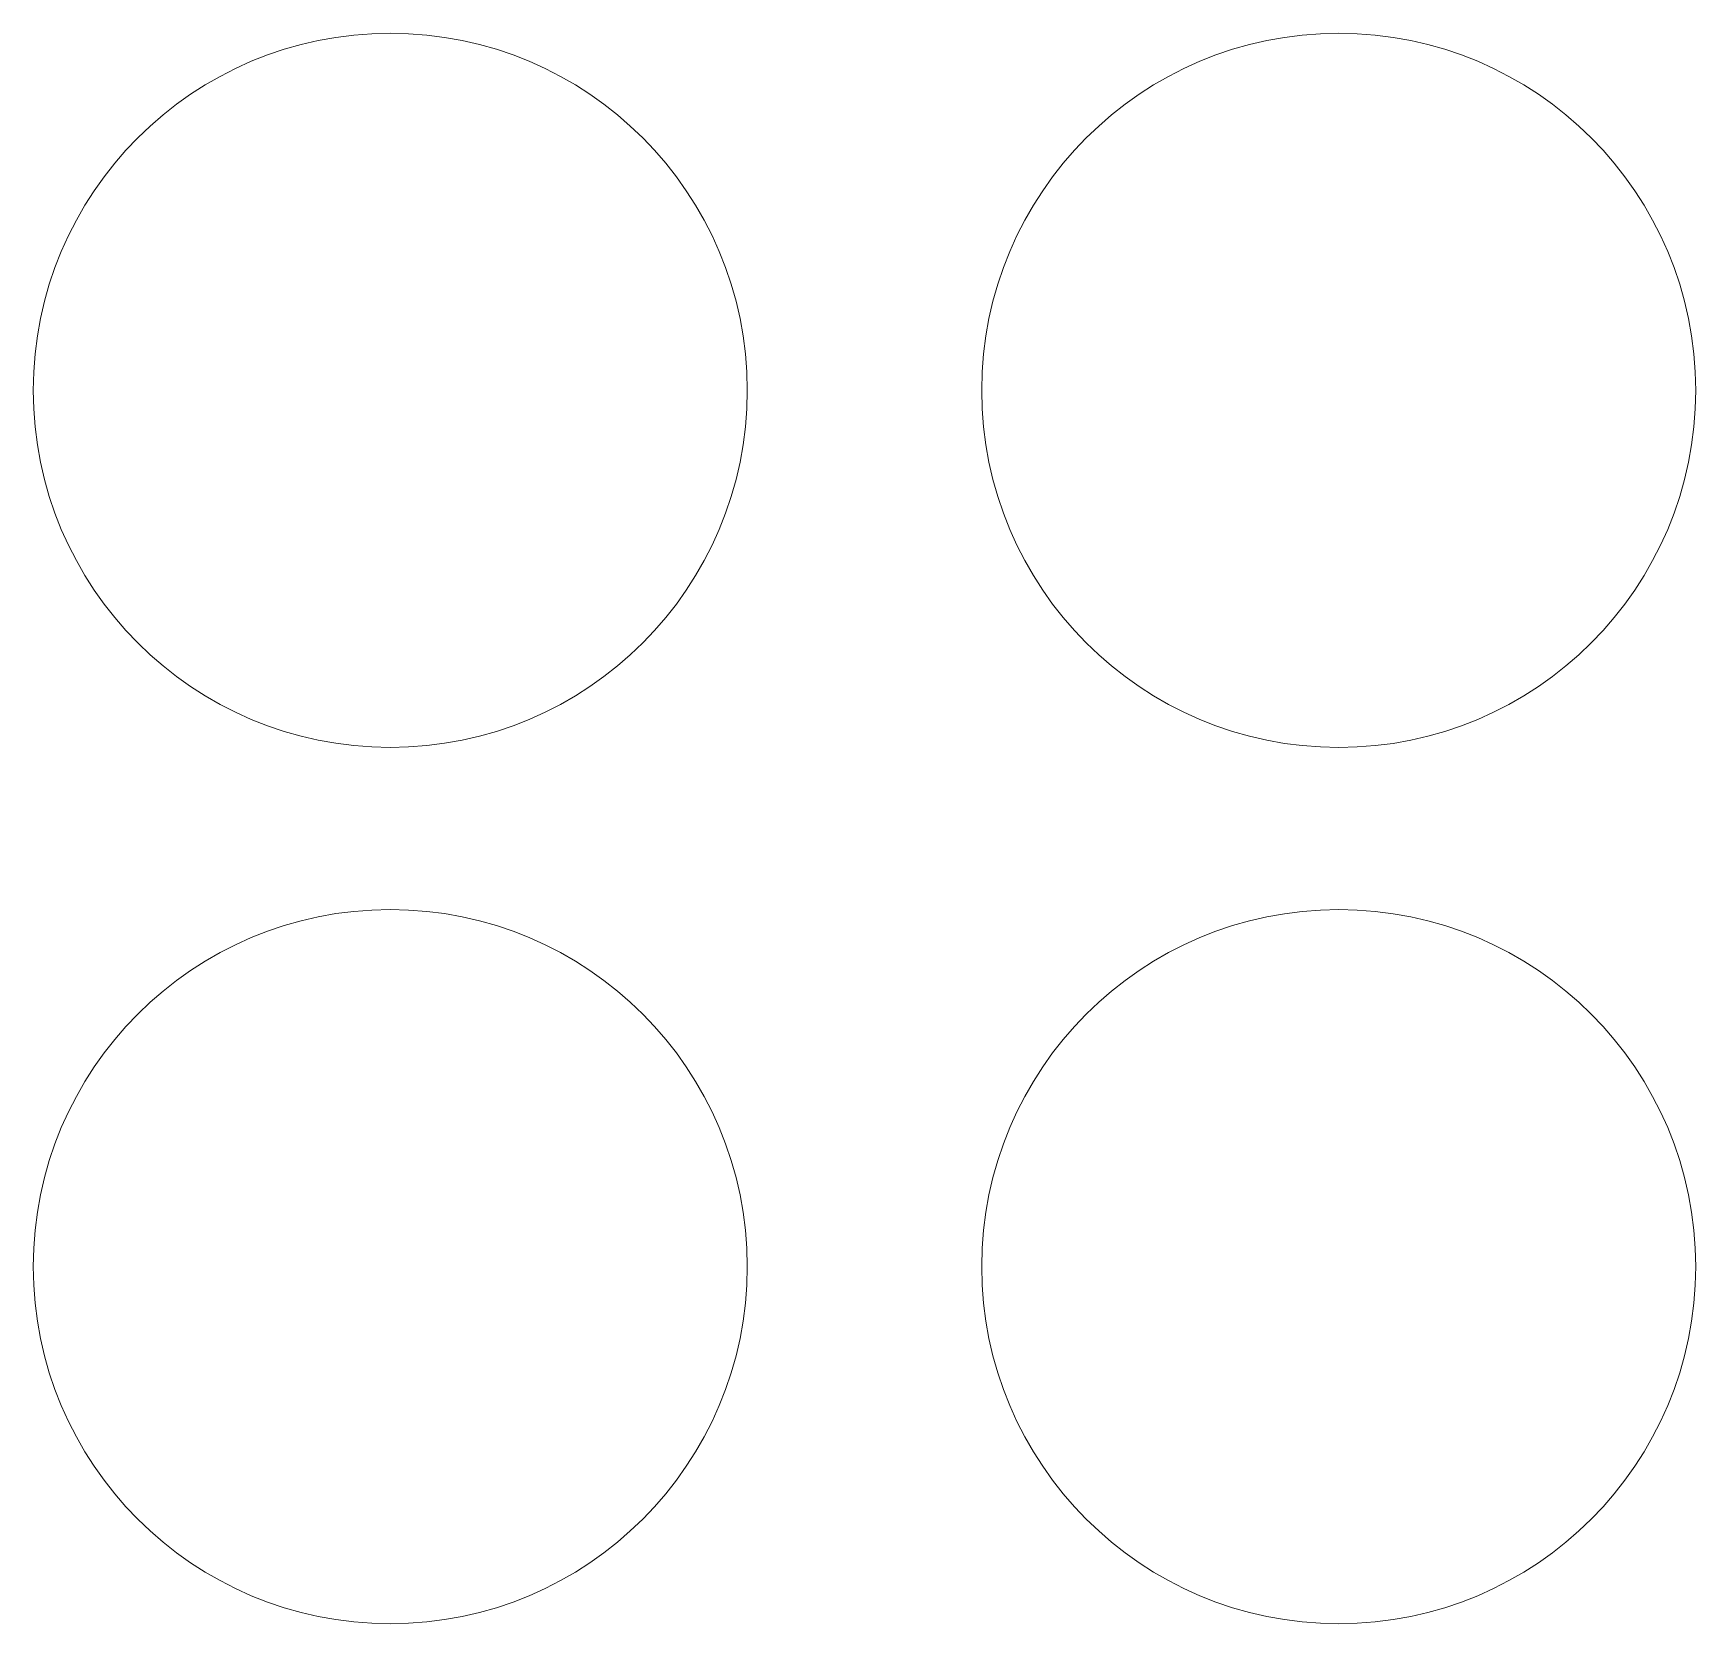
# Model space of a CAD drawing. Header units: millimetres. Extents: x -2444 to 3336, y -980 to 1690.
# Drawn here: x 35.7 to 172.3, y -598.3 to -467.7 of the extents above; entities that cross this region are included whole.
import ezdxf

# ---------------------------------------------------------------- set-up
doc = ezdxf.new("R2010")
doc.units = ezdxf.units.MM
doc.header["$MEASUREMENT"] = 0
doc.layers.add('Camada 1', color=7, linetype='Continuous')

msp = doc.modelspace()

# ---------------------------------------------------------------- linework, layer by layer
at = {"layer": 'Camada 1', "color": 250, "lineweight": 9}
for points in [[(35.701, -496.979), (35.701, -513.1757), (48.8311, -526.3058), (65.0279, -526.3058), (65.0279, -526.3058), (81.2248, -526.3059), (94.3549, -513.1758), (94.3549, -496.979), (94.3549, -496.979), (94.355, -480.7822), (81.2249, -467.6521), (65.0281, -467.6521), (65.0281, -467.6521), (48.8312, -467.652), (35.701, -480.7821), (35.701, -496.979)], [(35.701, -496.979), (35.701, -513.1757), (48.8311, -526.3058), (65.0279, -526.3058), (65.0279, -526.3058), (81.2248, -526.3059), (94.3549, -513.1758), (94.355, -496.979), (94.355, -496.979), (94.355, -480.7822), (81.2249, -467.6521), (65.0281, -467.6521), (65.0281, -467.6521), (48.8312, -467.652), (35.701, -480.7821), (35.701, -496.979)], [(35.701, -496.979), (35.701, -513.1757), (48.8311, -526.3058), (65.0279, -526.3058), (65.0279, -526.3058), (81.2248, -526.3059), (94.3549, -513.1758), (94.355, -496.979), (94.355, -496.979), (94.355, -480.7822), (81.2249, -467.6521), (65.0281, -467.6521), (65.0281, -467.6521), (48.8312, -467.652), (35.701, -480.7821), (35.701, -496.979)], [(35.701, -496.979), (35.701, -513.1757), (48.8311, -526.3058), (65.0279, -526.3058), (65.0279, -526.3058), (81.2248, -526.3059), (94.3549, -513.1758), (94.355, -496.979), (94.355, -496.979), (94.355, -480.7822), (81.2249, -467.6521), (65.0281, -467.6521), (65.0281, -467.6521), (48.8312, -467.652), (35.701, -480.7821), (35.701, -496.979)], [(35.701, -496.979), (35.701, -513.1757), (48.8311, -526.3058), (65.0279, -526.3058), (65.0279, -526.3058), (81.2248, -526.3059), (94.3549, -513.1758), (94.355, -496.979), (94.355, -496.979), (94.355, -480.7822), (81.2249, -467.6521), (65.0281, -467.6521), (65.0281, -467.6521), (48.8312, -467.652), (35.701, -480.7821), (35.701, -496.979)], [(35.701, -496.979), (35.701, -513.1757), (48.8311, -526.3058), (65.0279, -526.3058), (65.0279, -526.3058), (81.2248, -526.3059), (94.3549, -513.1758), (94.355, -496.979), (94.355, -496.979), (94.355, -480.7822), (81.2249, -467.6521), (65.0281, -467.6521), (65.0281, -467.6521), (48.8312, -467.652), (35.701, -480.7821), (35.701, -496.979)], [(35.701, -496.979), (35.701, -513.1757), (48.8311, -526.3058), (65.0279, -526.3058), (65.0279, -526.3058), (81.2248, -526.3059), (94.3549, -513.1758), (94.355, -496.979), (94.355, -496.979), (94.355, -480.7822), (81.2249, -467.6521), (65.0281, -467.6521), (65.0281, -467.6521), (48.8312, -467.652), (35.701, -480.7821), (35.701, -496.979)], [(35.701, -496.979), (35.701, -513.1757), (48.8311, -526.3058), (65.0279, -526.3058), (65.0279, -526.3058), (81.2248, -526.3059), (94.3549, -513.1758), (94.355, -496.979), (94.355, -496.979), (94.355, -480.7822), (81.2249, -467.6521), (65.0281, -467.6521), (65.0281, -467.6521), (48.8312, -467.652), (35.701, -480.7821), (35.701, -496.979)], [(35.701, -496.979), (35.701, -513.1757), (48.8311, -526.3058), (65.0279, -526.3058), (65.0279, -526.3058), (81.2248, -526.3059), (94.3549, -513.1758), (94.355, -496.979), (94.355, -496.979), (94.355, -480.7822), (81.2249, -467.6521), (65.0281, -467.6521), (65.0281, -467.6521), (48.8312, -467.652), (35.701, -480.7821), (35.701, -496.979)], [(35.701, -496.979), (35.701, -513.1757), (48.8311, -526.3058), (65.0279, -526.3058), (65.0279, -526.3058), (81.2248, -526.3059), (94.3549, -513.1758), (94.355, -496.979), (94.355, -496.979), (94.355, -480.7822), (81.2249, -467.6521), (65.0281, -467.6521), (65.0281, -467.6521), (48.8312, -467.652), (35.701, -480.7821), (35.701, -496.979)], [(35.701, -496.979), (35.701, -513.1757), (48.8311, -526.3058), (65.0279, -526.3058), (65.0279, -526.3058), (81.2248, -526.3059), (94.3549, -513.1758), (94.355, -496.979), (94.355, -496.979), (94.355, -480.7822), (81.2249, -467.6521), (65.0281, -467.6521), (65.0281, -467.6521), (48.8312, -467.652), (35.701, -480.7821), (35.701, -496.979)], [(35.701, -496.979), (35.701, -513.1757), (48.8311, -526.3058), (65.0279, -526.3058), (65.0279, -526.3058), (81.2248, -526.3059), (94.3549, -513.1758), (94.355, -496.979), (94.355, -496.979), (94.355, -480.7822), (81.2249, -467.6521), (65.0281, -467.6521), (65.0281, -467.6521), (48.8312, -467.652), (35.701, -480.7821), (35.701, -496.979)], [(35.701, -496.979), (35.701, -513.1757), (48.8311, -526.3058), (65.0279, -526.3058), (65.0279, -526.3058), (81.2248, -526.3059), (94.3549, -513.1758), (94.355, -496.979), (94.355, -496.979), (94.355, -480.7822), (81.2249, -467.6521), (65.0281, -467.6521), (65.0281, -467.6521), (48.8312, -467.652), (35.701, -480.7821), (35.701, -496.979)], [(35.701, -496.979), (35.701, -513.1757), (48.8311, -526.3058), (65.0279, -526.3058), (65.0279, -526.3058), (81.2248, -526.3059), (94.3549, -513.1758), (94.355, -496.979), (94.355, -496.979), (94.355, -480.7822), (81.2249, -467.6521), (65.0281, -467.6521), (65.0281, -467.6521), (48.8312, -467.652), (35.701, -480.7821), (35.701, -496.979)], [(35.701, -496.979), (35.701, -513.1757), (48.8311, -526.3058), (65.0279, -526.3058), (65.0279, -526.3058), (81.2248, -526.3059), (94.3549, -513.1758), (94.355, -496.979), (94.355, -496.979), (94.355, -480.7822), (81.2249, -467.6521), (65.0281, -467.6521), (65.0281, -467.6521), (48.8312, -467.652), (35.701, -480.7821), (35.701, -496.979)], [(35.701, -496.979), (35.701, -513.1757), (48.8311, -526.3058), (65.0279, -526.3058), (65.0279, -526.3058), (81.2248, -526.3059), (94.3549, -513.1758), (94.355, -496.979), (94.355, -496.979), (94.355, -480.7822), (81.2249, -467.6521), (65.0281, -467.6521), (65.0281, -467.6521), (48.8312, -467.652), (35.701, -480.7821), (35.701, -496.979)], [(35.701, -496.979), (35.701, -513.1757), (48.8311, -526.3058), (65.0279, -526.3058), (65.0279, -526.3058), (81.2248, -526.3059), (94.3549, -513.1758), (94.355, -496.979), (94.355, -496.979), (94.355, -480.7822), (81.2249, -467.6521), (65.0281, -467.6521), (65.0281, -467.6521), (48.8312, -467.652), (35.701, -480.7821), (35.701, -496.979)], [(35.701, -496.979), (35.701, -513.1757), (48.8311, -526.3058), (65.0279, -526.3058), (65.0279, -526.3058), (81.2248, -526.3059), (94.3549, -513.1758), (94.355, -496.979), (94.355, -496.979), (94.355, -480.7822), (81.2249, -467.6521), (65.0281, -467.6521), (65.0281, -467.6521), (48.8312, -467.652), (35.701, -480.7821), (35.701, -496.979)], [(35.701, -496.979), (35.701, -513.1757), (48.8311, -526.3058), (65.0279, -526.3058), (65.0279, -526.3058), (81.2248, -526.3059), (94.3549, -513.1758), (94.355, -496.979), (94.355, -496.979), (94.355, -480.7822), (81.2249, -467.6521), (65.0281, -467.6521), (65.0281, -467.6521), (48.8312, -467.652), (35.701, -480.7821), (35.701, -496.979)], [(35.701, -496.979), (35.701, -513.1757), (48.8311, -526.3058), (65.0279, -526.3058), (65.0279, -526.3058), (81.2248, -526.3059), (94.3549, -513.1758), (94.355, -496.979), (94.355, -496.979), (94.355, -480.7822), (81.2249, -467.6521), (65.0281, -467.6521), (65.0281, -467.6521), (48.8312, -467.652), (35.701, -480.7821), (35.701, -496.979)], [(35.701, -496.979), (35.701, -513.1757), (48.8311, -526.3058), (65.0279, -526.3058), (65.0279, -526.3058), (81.2248, -526.3059), (94.3549, -513.1758), (94.355, -496.979), (94.355, -496.979), (94.355, -480.7822), (81.2249, -467.6521), (65.0281, -467.6521), (65.0281, -467.6521), (48.8312, -467.652), (35.701, -480.7821), (35.701, -496.979)], [(113.6168, -496.9791), (113.6168, -513.1758), (126.7469, -526.3059), (142.9437, -526.3059), (142.9437, -526.3059), (159.1406, -526.306), (172.2707, -513.1759), (172.2707, -496.9791), (172.2707, -496.9791), (172.2708, -480.7823), (159.1407, -467.6522), (142.9439, -467.6522), (142.9439, -467.6522), (126.747, -467.6521), (113.6168, -480.7822), (113.6168, -496.9791)], [(113.6168, -496.9791), (113.6168, -513.1758), (126.7469, -526.3059), (142.9437, -526.3059), (142.9437, -526.3059), (159.1406, -526.306), (172.2707, -513.1759), (172.2708, -496.9791), (172.2708, -496.9791), (172.2708, -480.7823), (159.1407, -467.6522), (142.9439, -467.6522), (142.9439, -467.6522), (126.747, -467.6521), (113.6168, -480.7822), (113.6168, -496.9791)], [(113.6168, -496.9791), (113.6168, -513.1758), (126.7469, -526.3059), (142.9437, -526.3059), (142.9437, -526.3059), (159.1406, -526.306), (172.2707, -513.1759), (172.2708, -496.9791), (172.2708, -496.9791), (172.2708, -480.7823), (159.1407, -467.6522), (142.9439, -467.6522), (142.9439, -467.6522), (126.747, -467.6521), (113.6168, -480.7822), (113.6168, -496.9791)], [(113.6168, -496.9791), (113.6168, -513.1758), (126.7469, -526.3059), (142.9437, -526.3059), (142.9437, -526.3059), (159.1406, -526.306), (172.2707, -513.1759), (172.2708, -496.9791), (172.2708, -496.9791), (172.2708, -480.7823), (159.1407, -467.6522), (142.9439, -467.6522), (142.9439, -467.6522), (126.747, -467.6521), (113.6168, -480.7822), (113.6168, -496.9791)], [(113.6168, -496.9791), (113.6168, -513.1758), (126.7469, -526.3059), (142.9437, -526.3059), (142.9437, -526.3059), (159.1406, -526.306), (172.2707, -513.1759), (172.2708, -496.9791), (172.2708, -496.9791), (172.2708, -480.7823), (159.1407, -467.6522), (142.9439, -467.6522), (142.9439, -467.6522), (126.747, -467.6521), (113.6168, -480.7822), (113.6168, -496.9791)], [(113.6168, -496.9791), (113.6168, -513.1758), (126.7469, -526.3059), (142.9437, -526.3059), (142.9437, -526.3059), (159.1406, -526.306), (172.2707, -513.1759), (172.2708, -496.9791), (172.2708, -496.9791), (172.2708, -480.7823), (159.1407, -467.6522), (142.9439, -467.6522), (142.9439, -467.6522), (126.747, -467.6521), (113.6168, -480.7822), (113.6168, -496.9791)], [(113.6168, -496.9791), (113.6168, -513.1758), (126.7469, -526.3059), (142.9437, -526.3059), (142.9437, -526.3059), (159.1406, -526.306), (172.2707, -513.1759), (172.2708, -496.9791), (172.2708, -496.9791), (172.2708, -480.7823), (159.1407, -467.6522), (142.9439, -467.6522), (142.9439, -467.6522), (126.747, -467.6521), (113.6168, -480.7822), (113.6168, -496.9791)], [(113.6168, -496.9791), (113.6168, -513.1758), (126.7469, -526.3059), (142.9437, -526.3059), (142.9437, -526.3059), (159.1406, -526.306), (172.2707, -513.1759), (172.2708, -496.9791), (172.2708, -496.9791), (172.2708, -480.7823), (159.1407, -467.6522), (142.9439, -467.6522), (142.9439, -467.6522), (126.747, -467.6521), (113.6168, -480.7822), (113.6168, -496.9791)], [(113.6168, -496.9791), (113.6168, -513.1758), (126.7469, -526.3059), (142.9437, -526.3059), (142.9437, -526.3059), (159.1406, -526.306), (172.2707, -513.1759), (172.2708, -496.9791), (172.2708, -496.9791), (172.2708, -480.7823), (159.1407, -467.6522), (142.9439, -467.6522), (142.9439, -467.6522), (126.747, -467.6521), (113.6168, -480.7822), (113.6168, -496.9791)], [(113.6168, -496.9791), (113.6168, -513.1758), (126.7469, -526.3059), (142.9437, -526.3059), (142.9437, -526.3059), (159.1406, -526.306), (172.2707, -513.1759), (172.2708, -496.9791), (172.2708, -496.9791), (172.2708, -480.7823), (159.1407, -467.6522), (142.9439, -467.6522), (142.9439, -467.6522), (126.747, -467.6521), (113.6168, -480.7822), (113.6168, -496.9791)], [(113.6168, -496.9791), (113.6168, -513.1758), (126.7469, -526.3059), (142.9437, -526.3059), (142.9437, -526.3059), (159.1406, -526.306), (172.2707, -513.1759), (172.2708, -496.9791), (172.2708, -496.9791), (172.2708, -480.7823), (159.1407, -467.6522), (142.9439, -467.6522), (142.9439, -467.6522), (126.747, -467.6521), (113.6168, -480.7822), (113.6168, -496.9791)], [(113.6168, -496.9791), (113.6168, -513.1758), (126.7469, -526.3059), (142.9437, -526.3059), (142.9437, -526.3059), (159.1406, -526.306), (172.2707, -513.1759), (172.2708, -496.9791), (172.2708, -496.9791), (172.2708, -480.7823), (159.1407, -467.6522), (142.9439, -467.6522), (142.9439, -467.6522), (126.747, -467.6521), (113.6168, -480.7822), (113.6168, -496.9791)], [(113.6168, -496.9791), (113.6168, -513.1758), (126.7469, -526.3059), (142.9437, -526.3059), (142.9437, -526.3059), (159.1406, -526.306), (172.2707, -513.1759), (172.2708, -496.9791), (172.2708, -496.9791), (172.2708, -480.7823), (159.1407, -467.6522), (142.9439, -467.6522), (142.9439, -467.6522), (126.747, -467.6521), (113.6168, -480.7822), (113.6168, -496.9791)], [(113.6168, -496.9791), (113.6168, -513.1758), (126.7469, -526.3059), (142.9437, -526.3059), (142.9437, -526.3059), (159.1406, -526.306), (172.2707, -513.1759), (172.2708, -496.9791), (172.2708, -496.9791), (172.2708, -480.7823), (159.1407, -467.6522), (142.9439, -467.6522), (142.9439, -467.6522), (126.747, -467.6521), (113.6168, -480.7822), (113.6168, -496.9791)], [(113.6168, -496.9791), (113.6168, -513.1758), (126.7469, -526.3059), (142.9437, -526.3059), (142.9437, -526.3059), (159.1406, -526.306), (172.2707, -513.1759), (172.2708, -496.9791), (172.2708, -496.9791), (172.2708, -480.7823), (159.1407, -467.6522), (142.9439, -467.6522), (142.9439, -467.6522), (126.747, -467.6521), (113.6168, -480.7822), (113.6168, -496.9791)], [(113.6168, -496.9791), (113.6168, -513.1758), (126.7469, -526.3059), (142.9437, -526.3059), (142.9437, -526.3059), (159.1406, -526.306), (172.2707, -513.1759), (172.2708, -496.9791), (172.2708, -496.9791), (172.2708, -480.7823), (159.1407, -467.6522), (142.9439, -467.6522), (142.9439, -467.6522), (126.747, -467.6521), (113.6168, -480.7822), (113.6168, -496.9791)], [(113.6168, -496.9791), (113.6168, -513.1758), (126.7469, -526.3059), (142.9437, -526.3059), (142.9437, -526.3059), (159.1406, -526.306), (172.2707, -513.1759), (172.2708, -496.9791), (172.2708, -496.9791), (172.2708, -480.7823), (159.1407, -467.6522), (142.9439, -467.6522), (142.9439, -467.6522), (126.747, -467.6521), (113.6168, -480.7822), (113.6168, -496.9791)], [(113.6168, -496.9791), (113.6168, -513.1758), (126.7469, -526.3059), (142.9437, -526.3059), (142.9437, -526.3059), (159.1406, -526.306), (172.2707, -513.1759), (172.2708, -496.9791), (172.2708, -496.9791), (172.2708, -480.7823), (159.1407, -467.6522), (142.9439, -467.6522), (142.9439, -467.6522), (126.747, -467.6521), (113.6168, -480.7822), (113.6168, -496.9791)], [(113.6168, -496.9791), (113.6168, -513.1758), (126.7469, -526.3059), (142.9437, -526.3059), (142.9437, -526.3059), (159.1406, -526.306), (172.2707, -513.1759), (172.2708, -496.9791), (172.2708, -496.9791), (172.2708, -480.7823), (159.1407, -467.6522), (142.9439, -467.6522), (142.9439, -467.6522), (126.747, -467.6521), (113.6168, -480.7822), (113.6168, -496.9791)], [(113.6168, -496.9791), (113.6168, -513.1758), (126.7469, -526.3059), (142.9437, -526.3059), (142.9437, -526.3059), (159.1406, -526.306), (172.2707, -513.1759), (172.2708, -496.9791), (172.2708, -496.9791), (172.2708, -480.7823), (159.1407, -467.6522), (142.9439, -467.6522), (142.9439, -467.6522), (126.747, -467.6521), (113.6168, -480.7822), (113.6168, -496.9791)], [(113.6168, -496.9791), (113.6168, -513.1758), (126.7469, -526.3059), (142.9437, -526.3059), (142.9437, -526.3059), (159.1406, -526.306), (172.2707, -513.1759), (172.2708, -496.9791), (172.2708, -496.9791), (172.2708, -480.7823), (159.1407, -467.6522), (142.9439, -467.6522), (142.9439, -467.6522), (126.747, -467.6521), (113.6168, -480.7822), (113.6168, -496.9791)], [(35.701, -568.9457), (35.701, -585.1424), (48.8311, -598.2725), (65.0279, -598.2725), (65.0279, -598.2725), (81.2248, -598.2726), (94.3549, -585.1425), (94.3549, -568.9457), (94.3549, -568.9457), (94.355, -552.7489), (81.2249, -539.6188), (65.0281, -539.6188), (65.0281, -539.6188), (48.8312, -539.6187), (35.701, -552.7488), (35.701, -568.9457)], [(35.701, -568.9457), (35.701, -585.1424), (48.8311, -598.2725), (65.0279, -598.2725), (65.0279, -598.2725), (81.2248, -598.2726), (94.3549, -585.1425), (94.355, -568.9457), (94.355, -568.9457), (94.355, -552.7489), (81.2249, -539.6188), (65.0281, -539.6188), (65.0281, -539.6188), (48.8312, -539.6187), (35.701, -552.7488), (35.701, -568.9457)], [(35.701, -568.9457), (35.701, -585.1424), (48.8311, -598.2725), (65.0279, -598.2725), (65.0279, -598.2725), (81.2248, -598.2726), (94.3549, -585.1425), (94.355, -568.9457), (94.355, -568.9457), (94.355, -552.7489), (81.2249, -539.6188), (65.0281, -539.6188), (65.0281, -539.6188), (48.8312, -539.6187), (35.701, -552.7488), (35.701, -568.9457)], [(35.701, -568.9457), (35.701, -585.1424), (48.8311, -598.2725), (65.0279, -598.2725), (65.0279, -598.2725), (81.2248, -598.2726), (94.3549, -585.1425), (94.355, -568.9457), (94.355, -568.9457), (94.355, -552.7489), (81.2249, -539.6188), (65.0281, -539.6188), (65.0281, -539.6188), (48.8312, -539.6187), (35.701, -552.7488), (35.701, -568.9457)], [(35.701, -568.9457), (35.701, -585.1424), (48.8311, -598.2725), (65.0279, -598.2725), (65.0279, -598.2725), (81.2248, -598.2726), (94.3549, -585.1425), (94.355, -568.9457), (94.355, -568.9457), (94.355, -552.7489), (81.2249, -539.6188), (65.0281, -539.6188), (65.0281, -539.6188), (48.8312, -539.6187), (35.701, -552.7488), (35.701, -568.9457)], [(35.701, -568.9457), (35.701, -585.1424), (48.8311, -598.2725), (65.0279, -598.2725), (65.0279, -598.2725), (81.2248, -598.2726), (94.3549, -585.1425), (94.355, -568.9457), (94.355, -568.9457), (94.355, -552.7489), (81.2249, -539.6188), (65.0281, -539.6188), (65.0281, -539.6188), (48.8312, -539.6187), (35.701, -552.7488), (35.701, -568.9457)], [(35.701, -568.9457), (35.701, -585.1424), (48.8311, -598.2725), (65.0279, -598.2725), (65.0279, -598.2725), (81.2248, -598.2726), (94.3549, -585.1425), (94.355, -568.9457), (94.355, -568.9457), (94.355, -552.7489), (81.2249, -539.6188), (65.0281, -539.6188), (65.0281, -539.6188), (48.8312, -539.6187), (35.701, -552.7488), (35.701, -568.9457)], [(35.701, -568.9457), (35.701, -585.1424), (48.8311, -598.2725), (65.0279, -598.2725), (65.0279, -598.2725), (81.2248, -598.2726), (94.3549, -585.1425), (94.355, -568.9457), (94.355, -568.9457), (94.355, -552.7489), (81.2249, -539.6188), (65.0281, -539.6188), (65.0281, -539.6188), (48.8312, -539.6187), (35.701, -552.7488), (35.701, -568.9457)], [(35.701, -568.9457), (35.701, -585.1424), (48.8311, -598.2725), (65.0279, -598.2725), (65.0279, -598.2725), (81.2248, -598.2726), (94.3549, -585.1425), (94.355, -568.9457), (94.355, -568.9457), (94.355, -552.7489), (81.2249, -539.6188), (65.0281, -539.6188), (65.0281, -539.6188), (48.8312, -539.6187), (35.701, -552.7488), (35.701, -568.9457)], [(35.701, -568.9457), (35.701, -585.1424), (48.8311, -598.2725), (65.0279, -598.2725), (65.0279, -598.2725), (81.2248, -598.2726), (94.3549, -585.1425), (94.355, -568.9457), (94.355, -568.9457), (94.355, -552.7489), (81.2249, -539.6188), (65.0281, -539.6188), (65.0281, -539.6188), (48.8312, -539.6187), (35.701, -552.7488), (35.701, -568.9457)], [(35.701, -568.9457), (35.701, -585.1424), (48.8311, -598.2725), (65.0279, -598.2725), (65.0279, -598.2725), (81.2248, -598.2726), (94.3549, -585.1425), (94.355, -568.9457), (94.355, -568.9457), (94.355, -552.7489), (81.2249, -539.6188), (65.0281, -539.6188), (65.0281, -539.6188), (48.8312, -539.6187), (35.701, -552.7488), (35.701, -568.9457)], [(35.701, -568.9457), (35.701, -585.1424), (48.8311, -598.2725), (65.0279, -598.2725), (65.0279, -598.2725), (81.2248, -598.2726), (94.3549, -585.1425), (94.355, -568.9457), (94.355, -568.9457), (94.355, -552.7489), (81.2249, -539.6188), (65.0281, -539.6188), (65.0281, -539.6188), (48.8312, -539.6187), (35.701, -552.7488), (35.701, -568.9457)], [(35.701, -568.9457), (35.701, -585.1424), (48.8311, -598.2725), (65.0279, -598.2725), (65.0279, -598.2725), (81.2248, -598.2726), (94.3549, -585.1425), (94.355, -568.9457), (94.355, -568.9457), (94.355, -552.7489), (81.2249, -539.6188), (65.0281, -539.6188), (65.0281, -539.6188), (48.8312, -539.6187), (35.701, -552.7488), (35.701, -568.9457)], [(35.701, -568.9457), (35.701, -585.1424), (48.8311, -598.2725), (65.0279, -598.2725), (65.0279, -598.2725), (81.2248, -598.2726), (94.3549, -585.1425), (94.355, -568.9457), (94.355, -568.9457), (94.355, -552.7489), (81.2249, -539.6188), (65.0281, -539.6188), (65.0281, -539.6188), (48.8312, -539.6187), (35.701, -552.7488), (35.701, -568.9457)], [(35.701, -568.9457), (35.701, -585.1424), (48.8311, -598.2725), (65.0279, -598.2725), (65.0279, -598.2725), (81.2248, -598.2726), (94.3549, -585.1425), (94.355, -568.9457), (94.355, -568.9457), (94.355, -552.7489), (81.2249, -539.6188), (65.0281, -539.6188), (65.0281, -539.6188), (48.8312, -539.6187), (35.701, -552.7488), (35.701, -568.9457)], [(35.701, -568.9457), (35.701, -585.1424), (48.8311, -598.2725), (65.0279, -598.2725), (65.0279, -598.2725), (81.2248, -598.2726), (94.3549, -585.1425), (94.355, -568.9457), (94.355, -568.9457), (94.355, -552.7489), (81.2249, -539.6188), (65.0281, -539.6188), (65.0281, -539.6188), (48.8312, -539.6187), (35.701, -552.7488), (35.701, -568.9457)], [(35.701, -568.9457), (35.701, -585.1424), (48.8311, -598.2725), (65.0279, -598.2725), (65.0279, -598.2725), (81.2248, -598.2726), (94.3549, -585.1425), (94.355, -568.9457), (94.355, -568.9457), (94.355, -552.7489), (81.2249, -539.6188), (65.0281, -539.6188), (65.0281, -539.6188), (48.8312, -539.6187), (35.701, -552.7488), (35.701, -568.9457)], [(35.701, -568.9457), (35.701, -585.1424), (48.8311, -598.2725), (65.0279, -598.2725), (65.0279, -598.2725), (81.2248, -598.2726), (94.3549, -585.1425), (94.355, -568.9457), (94.355, -568.9457), (94.355, -552.7489), (81.2249, -539.6188), (65.0281, -539.6188), (65.0281, -539.6188), (48.8312, -539.6187), (35.701, -552.7488), (35.701, -568.9457)], [(35.701, -568.9457), (35.701, -585.1424), (48.8311, -598.2725), (65.0279, -598.2725), (65.0279, -598.2725), (81.2248, -598.2726), (94.3549, -585.1425), (94.355, -568.9457), (94.355, -568.9457), (94.355, -552.7489), (81.2249, -539.6188), (65.0281, -539.6188), (65.0281, -539.6188), (48.8312, -539.6187), (35.701, -552.7488), (35.701, -568.9457)], [(35.701, -568.9457), (35.701, -585.1424), (48.8311, -598.2725), (65.0279, -598.2725), (65.0279, -598.2725), (81.2248, -598.2726), (94.3549, -585.1425), (94.355, -568.9457), (94.355, -568.9457), (94.355, -552.7489), (81.2249, -539.6188), (65.0281, -539.6188), (65.0281, -539.6188), (48.8312, -539.6187), (35.701, -552.7488), (35.701, -568.9457)], [(35.701, -568.9457), (35.701, -585.1424), (48.8311, -598.2725), (65.0279, -598.2725), (65.0279, -598.2725), (81.2248, -598.2726), (94.3549, -585.1425), (94.355, -568.9457), (94.355, -568.9457), (94.355, -552.7489), (81.2249, -539.6188), (65.0281, -539.6188), (65.0281, -539.6188), (48.8312, -539.6187), (35.701, -552.7488), (35.701, -568.9457)], [(113.6168, -568.9458), (113.6168, -585.1425), (126.7469, -598.2726), (142.9437, -598.2726), (142.9437, -598.2726), (159.1406, -598.2727), (172.2707, -585.1426), (172.2707, -568.9458), (172.2707, -568.9458), (172.2708, -552.749), (159.1407, -539.6189), (142.9439, -539.6189), (142.9439, -539.6189), (126.747, -539.6188), (113.6168, -552.7489), (113.6168, -568.9458)], [(113.6168, -568.9458), (113.6168, -585.1425), (126.7469, -598.2726), (142.9437, -598.2726), (142.9437, -598.2726), (159.1406, -598.2727), (172.2707, -585.1426), (172.2708, -568.9458), (172.2708, -568.9458), (172.2708, -552.749), (159.1407, -539.6189), (142.9439, -539.6189), (142.9439, -539.6189), (126.747, -539.6188), (113.6168, -552.7489), (113.6168, -568.9458)], [(113.6168, -568.9458), (113.6168, -585.1425), (126.7469, -598.2726), (142.9437, -598.2726), (142.9437, -598.2726), (159.1406, -598.2727), (172.2707, -585.1426), (172.2708, -568.9458), (172.2708, -568.9458), (172.2708, -552.749), (159.1407, -539.6189), (142.9439, -539.6189), (142.9439, -539.6189), (126.747, -539.6188), (113.6168, -552.7489), (113.6168, -568.9458)], [(113.6168, -568.9458), (113.6168, -585.1425), (126.7469, -598.2726), (142.9437, -598.2726), (142.9437, -598.2726), (159.1406, -598.2727), (172.2707, -585.1426), (172.2708, -568.9458), (172.2708, -568.9458), (172.2708, -552.749), (159.1407, -539.6189), (142.9439, -539.6189), (142.9439, -539.6189), (126.747, -539.6188), (113.6168, -552.7489), (113.6168, -568.9458)], [(113.6168, -568.9458), (113.6168, -585.1425), (126.7469, -598.2726), (142.9437, -598.2726), (142.9437, -598.2726), (159.1406, -598.2727), (172.2707, -585.1426), (172.2708, -568.9458), (172.2708, -568.9458), (172.2708, -552.749), (159.1407, -539.6189), (142.9439, -539.6189), (142.9439, -539.6189), (126.747, -539.6188), (113.6168, -552.7489), (113.6168, -568.9458)], [(113.6168, -568.9458), (113.6168, -585.1425), (126.7469, -598.2726), (142.9437, -598.2726), (142.9437, -598.2726), (159.1406, -598.2727), (172.2707, -585.1426), (172.2708, -568.9458), (172.2708, -568.9458), (172.2708, -552.749), (159.1407, -539.6189), (142.9439, -539.6189), (142.9439, -539.6189), (126.747, -539.6188), (113.6168, -552.7489), (113.6168, -568.9458)], [(113.6168, -568.9458), (113.6168, -585.1425), (126.7469, -598.2726), (142.9437, -598.2726), (142.9437, -598.2726), (159.1406, -598.2727), (172.2707, -585.1426), (172.2708, -568.9458), (172.2708, -568.9458), (172.2708, -552.749), (159.1407, -539.6189), (142.9439, -539.6189), (142.9439, -539.6189), (126.747, -539.6188), (113.6168, -552.7489), (113.6168, -568.9458)], [(113.6168, -568.9458), (113.6168, -585.1425), (126.7469, -598.2726), (142.9437, -598.2726), (142.9437, -598.2726), (159.1406, -598.2727), (172.2707, -585.1426), (172.2708, -568.9458), (172.2708, -568.9458), (172.2708, -552.749), (159.1407, -539.6189), (142.9439, -539.6189), (142.9439, -539.6189), (126.747, -539.6188), (113.6168, -552.7489), (113.6168, -568.9458)], [(113.6168, -568.9458), (113.6168, -585.1425), (126.7469, -598.2726), (142.9437, -598.2726), (142.9437, -598.2726), (159.1406, -598.2727), (172.2707, -585.1426), (172.2708, -568.9458), (172.2708, -568.9458), (172.2708, -552.749), (159.1407, -539.6189), (142.9439, -539.6189), (142.9439, -539.6189), (126.747, -539.6188), (113.6168, -552.7489), (113.6168, -568.9458)], [(113.6168, -568.9458), (113.6168, -585.1425), (126.7469, -598.2726), (142.9437, -598.2726), (142.9437, -598.2726), (159.1406, -598.2727), (172.2707, -585.1426), (172.2708, -568.9458), (172.2708, -568.9458), (172.2708, -552.749), (159.1407, -539.6189), (142.9439, -539.6189), (142.9439, -539.6189), (126.747, -539.6188), (113.6168, -552.7489), (113.6168, -568.9458)], [(113.6168, -568.9458), (113.6168, -585.1425), (126.7469, -598.2726), (142.9437, -598.2726), (142.9437, -598.2726), (159.1406, -598.2727), (172.2707, -585.1426), (172.2708, -568.9458), (172.2708, -568.9458), (172.2708, -552.749), (159.1407, -539.6189), (142.9439, -539.6189), (142.9439, -539.6189), (126.747, -539.6188), (113.6168, -552.7489), (113.6168, -568.9458)], [(113.6168, -568.9458), (113.6168, -585.1425), (126.7469, -598.2726), (142.9437, -598.2726), (142.9437, -598.2726), (159.1406, -598.2727), (172.2707, -585.1426), (172.2708, -568.9458), (172.2708, -568.9458), (172.2708, -552.749), (159.1407, -539.6189), (142.9439, -539.6189), (142.9439, -539.6189), (126.747, -539.6188), (113.6168, -552.7489), (113.6168, -568.9458)], [(113.6168, -568.9458), (113.6168, -585.1425), (126.7469, -598.2726), (142.9437, -598.2726), (142.9437, -598.2726), (159.1406, -598.2727), (172.2707, -585.1426), (172.2708, -568.9458), (172.2708, -568.9458), (172.2708, -552.749), (159.1407, -539.6189), (142.9439, -539.6189), (142.9439, -539.6189), (126.747, -539.6188), (113.6168, -552.7489), (113.6168, -568.9458)], [(113.6168, -568.9458), (113.6168, -585.1425), (126.7469, -598.2726), (142.9437, -598.2726), (142.9437, -598.2726), (159.1406, -598.2727), (172.2707, -585.1426), (172.2708, -568.9458), (172.2708, -568.9458), (172.2708, -552.749), (159.1407, -539.6189), (142.9439, -539.6189), (142.9439, -539.6189), (126.747, -539.6188), (113.6168, -552.7489), (113.6168, -568.9458)], [(113.6168, -568.9458), (113.6168, -585.1425), (126.7469, -598.2726), (142.9437, -598.2726), (142.9437, -598.2726), (159.1406, -598.2727), (172.2707, -585.1426), (172.2708, -568.9458), (172.2708, -568.9458), (172.2708, -552.749), (159.1407, -539.6189), (142.9439, -539.6189), (142.9439, -539.6189), (126.747, -539.6188), (113.6168, -552.7489), (113.6168, -568.9458)], [(113.6168, -568.9458), (113.6168, -585.1425), (126.7469, -598.2726), (142.9437, -598.2726), (142.9437, -598.2726), (159.1406, -598.2727), (172.2707, -585.1426), (172.2708, -568.9458), (172.2708, -568.9458), (172.2708, -552.749), (159.1407, -539.6189), (142.9439, -539.6189), (142.9439, -539.6189), (126.747, -539.6188), (113.6168, -552.7489), (113.6168, -568.9458)], [(113.6168, -568.9458), (113.6168, -585.1425), (126.7469, -598.2726), (142.9437, -598.2726), (142.9437, -598.2726), (159.1406, -598.2727), (172.2707, -585.1426), (172.2708, -568.9458), (172.2708, -568.9458), (172.2708, -552.749), (159.1407, -539.6189), (142.9439, -539.6189), (142.9439, -539.6189), (126.747, -539.6188), (113.6168, -552.7489), (113.6168, -568.9458)], [(113.6168, -568.9458), (113.6168, -585.1425), (126.7469, -598.2726), (142.9437, -598.2726), (142.9437, -598.2726), (159.1406, -598.2727), (172.2707, -585.1426), (172.2708, -568.9458), (172.2708, -568.9458), (172.2708, -552.749), (159.1407, -539.6189), (142.9439, -539.6189), (142.9439, -539.6189), (126.747, -539.6188), (113.6168, -552.7489), (113.6168, -568.9458)], [(113.6168, -568.9458), (113.6168, -585.1425), (126.7469, -598.2726), (142.9437, -598.2726), (142.9437, -598.2726), (159.1406, -598.2727), (172.2707, -585.1426), (172.2708, -568.9458), (172.2708, -568.9458), (172.2708, -552.749), (159.1407, -539.6189), (142.9439, -539.6189), (142.9439, -539.6189), (126.747, -539.6188), (113.6168, -552.7489), (113.6168, -568.9458)], [(113.6168, -568.9458), (113.6168, -585.1425), (126.7469, -598.2726), (142.9437, -598.2726), (142.9437, -598.2726), (159.1406, -598.2727), (172.2707, -585.1426), (172.2708, -568.9458), (172.2708, -568.9458), (172.2708, -552.749), (159.1407, -539.6189), (142.9439, -539.6189), (142.9439, -539.6189), (126.747, -539.6188), (113.6168, -552.7489), (113.6168, -568.9458)], [(113.6168, -568.9458), (113.6168, -585.1425), (126.7469, -598.2726), (142.9437, -598.2726), (142.9437, -598.2726), (159.1406, -598.2727), (172.2707, -585.1426), (172.2708, -568.9458), (172.2708, -568.9458), (172.2708, -552.749), (159.1407, -539.6189), (142.9439, -539.6189), (142.9439, -539.6189), (126.747, -539.6188), (113.6168, -552.7489), (113.6168, -568.9458)]]:
    msp.add_open_spline(points, degree=3, knots=[0, 0, 0, 0, 0.2, 0.2, 0.2, 0.2, 0.4, 0.4, 0.4, 0.4, 0.6, 0.6, 0.6, 0.6, 1, 1, 1, 1], dxfattribs=at)
for points in [[(65.0281, -467.6521), (65.0281, -467.6521), (65.0281, -467.6521), (65.0281, -467.6521)], [(142.9439, -467.6522), (142.9439, -467.6522), (142.9439, -467.6522), (142.9439, -467.6522)], [(35.701, -496.979), (35.701, -496.979), (35.701, -496.979), (35.701, -496.979)], [(35.701, -496.979), (35.701, -496.979), (35.701, -496.979), (35.701, -496.979)], [(94.3549, -496.979), (94.3549, -496.979), (94.355, -496.979), (94.355, -496.979)], [(113.6168, -496.9791), (113.6168, -496.9791), (113.6168, -496.9791), (113.6168, -496.9791)], [(113.6168, -496.9791), (113.6168, -496.9791), (113.6168, -496.9791), (113.6168, -496.9791)], [(172.2707, -496.9791), (172.2707, -496.9791), (172.2708, -496.9791), (172.2708, -496.9791)], [(65.0279, -526.3058), (65.0279, -526.3058), (65.0279, -526.3058), (65.0279, -526.3058)], [(142.9437, -526.3059), (142.9437, -526.3059), (142.9437, -526.3059), (142.9437, -526.3059)], [(65.0281, -539.6188), (65.0281, -539.6188), (65.0281, -539.6188), (65.0281, -539.6188)], [(142.9439, -539.6189), (142.9439, -539.6189), (142.9439, -539.6189), (142.9439, -539.6189)], [(35.701, -568.9457), (35.701, -568.9457), (35.701, -568.9457), (35.701, -568.9457)], [(35.701, -568.9457), (35.701, -568.9457), (35.701, -568.9457), (35.701, -568.9457)], [(94.3549, -568.9457), (94.3549, -568.9457), (94.355, -568.9457), (94.355, -568.9457)], [(113.6168, -568.9458), (113.6168, -568.9458), (113.6168, -568.9458), (113.6168, -568.9458)], [(113.6168, -568.9458), (113.6168, -568.9458), (113.6168, -568.9458), (113.6168, -568.9458)], [(172.2707, -568.9458), (172.2707, -568.9458), (172.2708, -568.9458), (172.2708, -568.9458)], [(65.0279, -598.2725), (65.0279, -598.2725), (65.0279, -598.2725), (65.0279, -598.2725)], [(142.9437, -598.2726), (142.9437, -598.2726), (142.9437, -598.2726), (142.9437, -598.2726)]]:
    msp.add_open_spline(points, degree=3, dxfattribs=at)

doc.saveas('drawing.dxf')
